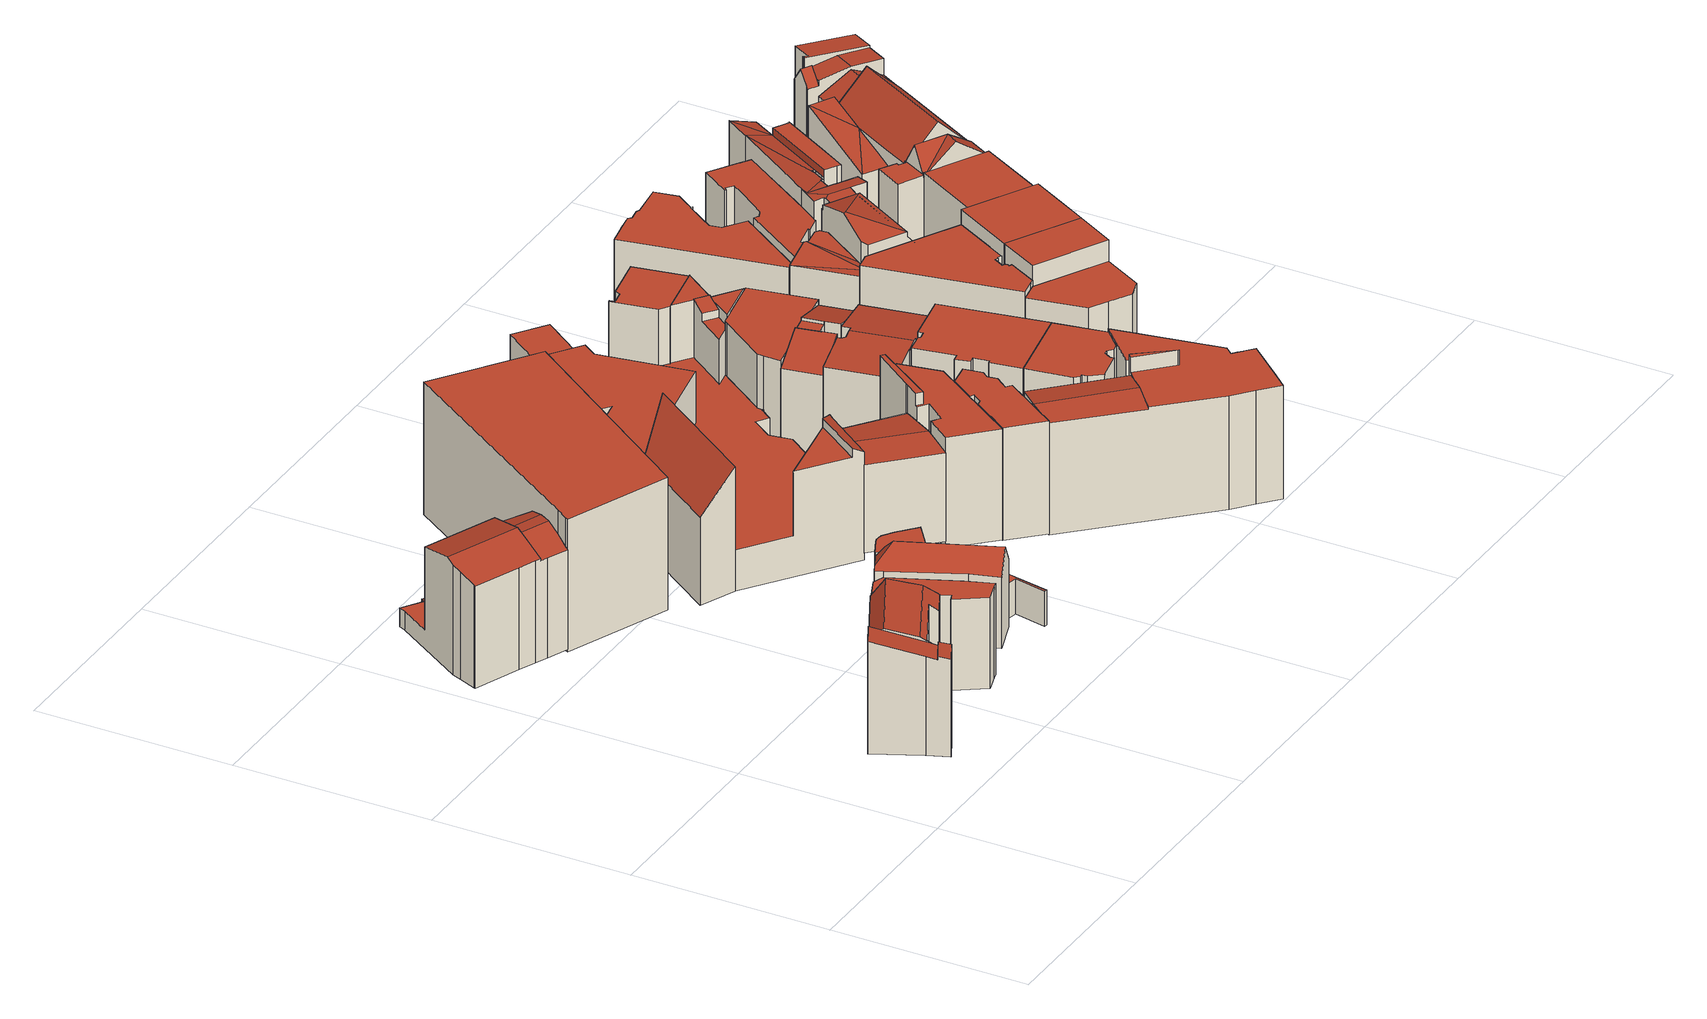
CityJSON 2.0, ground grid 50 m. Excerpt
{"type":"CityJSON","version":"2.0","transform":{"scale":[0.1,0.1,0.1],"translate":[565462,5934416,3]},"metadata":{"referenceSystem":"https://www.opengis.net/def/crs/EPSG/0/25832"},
"CityObjects":{
"building1":{"type":"Building","attributes":{"Gemeindeschluessel":"02100108","Geometrietyp2DReferenz":"3000","function":"31001_2010","roofType":"2100","measuredHeight":28.97,"storeysAboveGround":5},"address":[{"country":"Germany","locality":"Hamburg","thoroughfareNumber":"23","thoroughfareName":"Gänsemarkt"}],"geometry":[{"type":"Solid","lod":"2","boundaries":[[[[0,1,2,3,4,5,6]],[[6,7,8,9,10]],[[11,12,13,14]],[[15,16,17,8,7,18]],[[19,20,21,22,23,24,25,26,15,18,5]],[[27,20,19,28]],[[0,6,10]],[[2,1,29,30]],[[13,12,4,3]],[[17,16,31,32]],[[26,25,33,34]],[[25,24,35,33]],[[24,23,36,35]],[[23,22,37,36]],[[22,21,38,37]],[[39,30,29,40,32,31,34,33,35,36,37,38,41]],[[29,1,0,10,9,40]],[[5,18,7,6]],[[38,21,20,27,41]],[[31,16,15,26,34]],[[41,27,28,11,14,39]],[[40,9,8,17,32]],[[39,14,13,3,2,30]],[[12,11,28,19,5,4]]]],"semantics":{"surfaces":[{"type":"RoofSurface"},{"type":"WallSurface"},{"type":"GroundSurface"}],"values":[[0,0,0,0,0,0,1,1,1,1,1,1,1,1,1,2,1,1,1,1,1,1,1,1]]}}]},
"building2":{"type":"Building","attributes":{"Gemeindeschluessel":"02000000","Geometrietyp2DReferenz":"3000","function":"31001_2010","roofType":"3100","measuredHeight":29.01,"storeysAboveGround":7},"address":[{"country":"Germany","locality":"Hamburg","thoroughfareName":"Gänsemarkt 44"}],"geometry":[{"type":"Solid","lod":"2","boundaries":[[[[42,43,44,45,46,47,48,49,50]],[[51,42,50,52]],[[53,54,55,56,57,58,59]],[[55,60,61,56]],[[62,63,61,60,64,65,66]],[[46,45,67,68]],[[45,44,69,67]],[[44,43,70,69]],[[48,47,71,72]],[[47,46,68,71]],[[73,74,75,76]],[[74,77,78,75]],[[77,79,80,78]],[[79,81,82,80]],[[81,83,84,82]],[[54,53,85,86]],[[53,59,87,85]],[[65,64,88,89]],[[61,63,52,50,49,57,56]],[[85,87,90,72,71,68,67,69,70,76,75,78,80,82,84,91,92,89,88,86]],[[70,43,42,51,93,73,76]],[[88,64,60,55,54,86]],[[92,66,65,89]],[[91,94,95,62,66,92]],[[87,59,58,90]],[[91,84,83,94]],[[51,52,63,62,95,93]],[[90,58,57,49,48,72]],[[95,94,83,81,79,77,74,73,93]]]],"semantics":{"surfaces":[{"type":"RoofSurface"},{"type":"WallSurface"},{"type":"GroundSurface"}],"values":[[0,0,0,0,0,1,1,1,1,1,1,1,1,1,1,1,1,1,1,2,1,1,1,1,1,1,1,1,0]]}}]},
"building3":{"type":"Building","attributes":{"Gemeindeschluessel":"02100108","Geometrietyp2DReferenz":"3000","function":"31001_2010","roofType":"1000","measuredHeight":23.47,"storeysAboveGround":5},"address":[{"country":"Germany","locality":"Hamburg","thoroughfareNumber":"19","thoroughfareName":"Gänsemarkt"}],"geometry":[{"type":"Solid","lod":"2","boundaries":[[[[96,97,98,99]],[[100,101,102,103]],[[101,104,105,102]],[[104,106,107,105]],[[106,108,109,107]],[[108,110,111,109]],[[110,112,113,111]],[[112,114,115,113]],[[114,116,117,115]],[[116,118,119,117]],[[118,120,121,119]],[[120,96,99,121]],[[122,123,124,125]],[[123,126,127,124]],[[123,122,128,129,97,96,120,118,116,114,112,110,108,106,104,101,100,126]],[[102,105,107,109,111,113,115,117,119,121,99,98,130,131,125,124,127,103]],[[127,126,100,103]],[[131,128,122,125]],[[130,129,128,131]],[[98,97,129,130]]]],"semantics":{"surfaces":[{"type":"WallSurface"},{"type":"RoofSurface"},{"type":"GroundSurface"}],"values":[[0,0,0,0,0,0,0,0,0,0,0,0,0,0,1,2,0,0,0,0]]}}]},
"building4":{"type":"Building","attributes":{"Gemeindeschluessel":"02100108","Geometrietyp2DReferenz":"3000","function":"31001_2310","roofType":"3200","measuredHeight":23.47,"storeysAboveGround":6},"address":[{"country":"Germany","locality":"Hamburg","thoroughfareNumber":"40","thoroughfareName":"Gerhofstraße"}],"geometry":[{"type":"Solid","lod":"2","boundaries":[[[[132,133,134,135,136,137,138]],[[139,140,136,135]],[[133,132,141,142]],[[132,138,143,141]],[[138,137,144,143]],[[145,146,147,148]],[[146,149,150,147]],[[149,151,152,150]],[[151,153,154,152]],[[153,155,156,154]],[[155,157,158,156]],[[159,160,161,162]],[[141,143,144,163,148,147,150,152,154,156,158,162,161,142]],[[133,142,161,160,134]],[[162,158,157,159]],[[163,140,139,145,148]],[[144,137,136,140,163]],[[157,155,153,151,149,146,145,139,135,134,160,159]]]],"semantics":{"surfaces":[{"type":"RoofSurface"},{"type":"WallSurface"},{"type":"GroundSurface"}],"values":[[0,0,1,1,1,1,1,1,1,1,1,1,2,1,1,1,1,0]]}}]},
"building5":{"type":"Building","attributes":{"Gemeindeschluessel":"02100108","Geometrietyp2DReferenz":"3000","function":"31001_2010","roofType":"1000","measuredHeight":18.96,"storeysAboveGround":5},"address":[{"country":"Germany","locality":"Hamburg","thoroughfareNumber":"13","thoroughfareName":"Gänsemarkt"}],"geometry":[{"type":"Solid","lod":"2","boundaries":[[[[164,165,166,167]],[[165,168,169,166]],[[168,170,171,169]],[[170,172,173,171]],[[172,174,175,173]],[[174,176,177,175]],[[176,178,179,177]],[[178,180,181,179]],[[180,182,183,181]],[[184,185,186,187]],[[188,184,187,189]],[[182,188,189,183]],[[167,186,185,164]],[[167,166,169,171,173,175,177,179,181,183,189,187,186]],[[185,184,188,182,180,178,176,174,172,170,168,165,164]]]],"semantics":{"surfaces":[{"type":"WallSurface"},{"type":"GroundSurface"},{"type":"RoofSurface"}],"values":[[0,0,0,0,0,0,0,0,0,0,0,0,0,1,2]]}}]},
"building6":{"type":"Building","attributes":{"Gemeindeschluessel":"02100108","Geometrietyp2DReferenz":"3000","function":"31001_2050","roofType":"1000","measuredHeight":4.53,"storeysAboveGround":1},"address":[{"country":"Germany","locality":"Hamburg","thoroughfareNumber":"46","thoroughfareName":"Jungfernstieg"}],"geometry":[{"type":"Solid","lod":"2","boundaries":[[[[190,191,179,192]],[[193,194,195,196]],[[194,197,198,195]],[[197,199,200,198]],[[199,201,202,200]],[[201,190,192,202]],[[203,204,205,206]],[[207,208,209,210]],[[211,210,209,212,206,205,196,195,198,200,202,192,179,177,213,214]],[[203,215,208,207,216,217,218,219,191,190,201,199,197,194,193,204]],[[216,211,214,217]],[[203,206,212,215]],[[207,210,211,216]],[[215,212,209,208]],[[217,214,213,218]],[[218,213,177,219]],[[193,196,205,204]],[[219,177,179,191]]]],"semantics":{"surfaces":[{"type":"WallSurface"},{"type":"GroundSurface"},{"type":"RoofSurface"}],"values":[[0,0,0,0,0,0,0,0,1,2,0,0,0,0,0,0,0,0]]}}]},
"building7":{"type":"Building","attributes":{"Gemeindeschluessel":"02100108","Geometrietyp2DReferenz":"3000","function":"31001_2010","roofType":"1000","measuredHeight":34.11,"storeysAboveGround":8},"address":[{"country":"Germany","locality":"Hamburg","thoroughfareNumber":"45","thoroughfareName":"Gänsemarkt"}],"geometry":[{"type":"Solid","lod":"2","boundaries":[[[[220,221,222,223]],[[224,225,226,221,220,227]],[[223,222,228,229,230,231]],[[229,225,224,230]],[[231,227,220,223]],[[230,224,227,231]],[[228,226,225,229]],[[222,221,226,228]]]],"semantics":{"surfaces":[{"type":"WallSurface"},{"type":"RoofSurface"},{"type":"GroundSurface"}],"values":[[0,1,2,0,0,0,0,0]]}}]},
"building8":{"type":"Building","attributes":{"Gemeindeschluessel":"02100108","Geometrietyp2DReferenz":"3000","function":"31001_2050","roofType":"1000","measuredHeight":9.04,"storeysAboveGround":2},"address":[{"country":"Germany","locality":"Hamburg","thoroughfareNumber":"45","thoroughfareName":"Jungfernstieg"}],"geometry":[{"type":"Solid","lod":"2","boundaries":[[[[232,233,234,235]],[[233,236,237,234]],[[238,239,240,241]],[[242,243,244,245]],[[246,247,248,249]],[[247,242,245,248]],[[242,247,246,250,239,238,236,233,232,243]],[[249,248,245,244,235,234,237,241,240,251]],[[244,243,232,235]],[[251,250,246,249]],[[240,239,250,251]],[[237,236,238,241]]]],"semantics":{"surfaces":[{"type":"WallSurface"},{"type":"RoofSurface"},{"type":"GroundSurface"}],"values":[[0,0,0,0,0,0,1,2,0,0,0,0]]}}]},
"building9":{"type":"Building","attributes":{"Gemeindeschluessel":"02100108","Geometrietyp2DReferenz":"3000","function":"31001_2010","roofType":"3100","measuredHeight":23.64,"storeysAboveGround":5},"address":[{"country":"Germany","locality":"Hamburg","thoroughfareNumber":"48","thoroughfareName":"Jungfernstieg"}],"geometry":[{"type":"Solid","lod":"2","boundaries":[[[[252,253,254,255]],[[254,253,256,257]],[[258,255,254,257,259]],[[259,257,256,260]],[[259,260,261,258]],[[256,253,252,261,260]],[[261,252,255,258]]]],"semantics":{"surfaces":[{"type":"RoofSurface"},{"type":"WallSurface"},{"type":"GroundSurface"}],"values":[[0,1,1,2,1,1,0]]}}]},
"building10":{"type":"Building","attributes":{"Gemeindeschluessel":"02100108","Geometrietyp2DReferenz":"3000","function":"31001_2050","roofType":"1000","measuredHeight":31.86,"storeysAboveGround":6},"address":[{"country":"Germany","locality":"Hamburg","thoroughfareNumber":"2","thoroughfareName":"Büschstraße"}],"geometry":[{"type":"Solid","lod":"2","boundaries":[[[[262,263,264,265,266]],[[267,268,269]],[[270,271,272]],[[273,274,275,276,277,278]],[[279,280,281]],[[282,283,284,285,286,287]],[[288,289,290,291,292]],[[293,294,295,296,297,298]],[[263,299,264]],[[299,263,262,300,301]],[[302,303,272,271]],[[304,265,264]],[[303,305,270,272]],[[277,276,267,269]],[[274,273,306,307]],[[273,278,308,306]],[[309,310,280,279]],[[311,312,313,314]],[[315,316,317,318]],[[319,320,321,322]],[[320,323,324,321]],[[325,326,327,328]],[[326,329,330,327]],[[329,331,332,330]],[[331,333,334,332]],[[287,286,335,336]],[[337,338,339,340]],[[290,289,341,337]],[[292,291,285,284]],[[342,343,298,297]],[[295,294,344,345]],[[294,293,346,344]],[[278,277,269,268,347,348,349,308]],[[293,298,343,350,283,282,351,346]],[[271,270,305,352,353,354,266,265,304,302]],[[312,311,310,309,355,356,333,331,329,326,325,336,335,340,339,357,323,320,319,358,318,317,359,301,300,348,347,360]],[[327,330,332,334,361,362,363,314,313,307,306,308,349,354,353,364,365,322,321,324,366,367,345,344,346,351,328]],[[316,315,368,352,305,303,302,304,264,299,369]],[[361,356,355,362]],[[362,355,309,279,281,363]],[[368,364,353,352]],[[315,318,358,365,364,368]],[[367,366,357,339,338,370]],[[367,370,371,296,295,345]],[[292,284,283,350,288]],[[297,296,371,341,289,288,342]],[[335,286,285,291,290,337,340]],[[351,282,287,336,325,328]],[[334,333,356,361]],[[324,323,357,366]],[[365,358,319,322]],[[363,281,280,310,311,314]],[[369,359,317,316]],[[313,312,360,275,274,307]],[[299,301,359,369]],[[347,268,267,276,275,360]],[[349,348,300,262,266,354]],[[350,343,342,288]],[[338,337,341,371,370]]]],"semantics":{"surfaces":[{"type":"RoofSurface"},{"type":"WallSurface"},{"type":"GroundSurface"}],"values":[[0,0,0,0,0,0,0,0,1,1,1,1,1,1,1,1,1,1,1,1,1,1,1,1,1,1,1,1,1,1,1,1,1,1,1,0,2,0,1,1,1,1,1,1,1,1,1,1,1,1,1,1,1,1,1,1,1,0,0]]}}]},
"building11":{"type":"Building","attributes":{"Gemeindeschluessel":"02100108","Geometrietyp2DReferenz":"3000","function":"31001_2310","roofType":"1000","measuredHeight":31.57,"storeysAboveGround":6},"address":[{"country":"Germany","locality":"Hamburg","thoroughfareNumber":"49","thoroughfareName":"Jungfernstieg"}],"geometry":[{"type":"Solid","lod":"2","boundaries":[[[[372,373,374,375,376,377]],[[378,379,380,381]],[[379,382,383,380]],[[384,385,386,387]],[[375,374,388,389]],[[374,373,390,388]],[[372,377,391,392]],[[377,376,393,391]],[[394,395,396,397]],[[395,398,399,396]],[[380,383,387,386,400,389,388,390,397,396,399,381]],[[395,394,392,391,393,401,385,384,382,379,378,398]],[[401,400,386,385]],[[390,373,372,392,394,397]],[[400,401,393,376,375,389]],[[378,381,399,398]],[[384,387,383,382]]]],"semantics":{"surfaces":[{"type":"RoofSurface"},{"type":"WallSurface"},{"type":"GroundSurface"}],"values":[[0,1,1,1,1,1,1,1,1,1,2,0,1,1,1,1,1]]}}]},
"building12":{"type":"Building","attributes":{"Gemeindeschluessel":"02100108","Geometrietyp2DReferenz":"3000","function":"31001_2010","roofType":"1000","measuredHeight":28.91,"storeysAboveGround":6},"address":[{"country":"Germany","locality":"Hamburg","thoroughfareNumber":"50","thoroughfareName":"Jungfernstieg"}],"geometry":[{"type":"Solid","lod":"2","boundaries":[[[[402,403,404,405,406,407,408,409,410,411,412,413,414]],[[415,416,417,418,419,420,421,422,423,424,425,426,427]],[[412,411,416,415]],[[411,410,417,416]],[[410,409,418,417]],[[409,408,419,418]],[[408,407,420,419]],[[407,406,421,420]],[[406,405,422,421]],[[405,404,423,422]],[[404,403,424,423]],[[403,402,425,424]],[[402,414,426,425]],[[413,412,415,427]],[[426,414,413,427]]]],"semantics":{"surfaces":[{"type":"RoofSurface"},{"type":"GroundSurface"},{"type":"WallSurface"}],"values":[[0,1,2,2,2,2,2,2,2,2,2,2,2,2,2]]}}]},
"building13":{"type":"Building","attributes":{"Gemeindeschluessel":"02100108","Geometrietyp2DReferenz":"3000","function":"31001_2140","roofType":"1000","measuredHeight":3,"storeysAboveGround":1},"address":[{"country":"Germany","locality":"Hamburg","thoroughfareName":"Colonnaden"}],"geometry":[{"type":"Solid","lod":"2","boundaries":[[[[428,429,430,431]],[[432,433,434,435]],[[433,428,431,434]],[[432,429,428,433]],[[435,430,429,432]],[[434,431,430,435]]]],"semantics":{"surfaces":[{"type":"GroundSurface"},{"type":"RoofSurface"},{"type":"WallSurface"}],"values":[[0,1,2,2,2,2]]}}]},
"building14":{"type":"Building","attributes":{"Gemeindeschluessel":"02100108","Geometrietyp2DReferenz":"3000","function":"31001_2010","roofType":"1000","measuredHeight":33.04,"storeysAboveGround":8},"address":[{"country":"Germany","locality":"Hamburg","thoroughfareNumber":"1","thoroughfareName":"Colonnaden"}],"geometry":[{"type":"Solid","lod":"2","boundaries":[[[[436,437,438,439,440]],[[441,442,443,444,438,437]],[[445,446,447,448,449,450]],[[444,443,451,452]],[[443,442,453,451]],[[454,455,456,457]],[[455,458,459,456]],[[458,460,461,459]],[[462,436,440]],[[463,464,465,466]],[[464,467,468,465]],[[467,469,470,468]],[[447,446,471,472]],[[445,450,473,474]],[[450,449,475,473]],[[476,477,478,479]],[[477,480,481,478]],[[480,482,483,481]],[[482,484,485,483]],[[484,486,487,485]],[[486,488,489,487]],[[488,490,491,489]],[[492,493,439,438,444,452,494]],[[495,463,466,496]],[[488,486,484,482,480,477,476,474,473,475,441,436,462,469,467,464,463,495,490]],[[492,497,498,499,457,456,459,461,472,471,479,478,481,483,485,487,489,491,496,466,465,468,470,493]],[[500,501,494,452,451,453,502,460,458,455,454,503]],[[470,469,462,440,439,493]],[[491,490,495,496]],[[471,446,445,474,476,479]],[[441,475,449,448,502,453,442]],[[461,460,502,448,447,472]],[[454,457,499,503]],[[503,499,498,500]],[[500,498,497,501]],[[501,497,492,494]],[[441,437,436]]]],"semantics":{"surfaces":[{"type":"RoofSurface"},{"type":"WallSurface"},{"type":"GroundSurface"}],"values":[[0,0,0,1,1,1,1,1,1,1,1,1,1,1,1,1,1,1,1,1,1,1,1,1,0,2,0,1,1,1,1,1,1,1,1,1,1]]}}]},
"building15":{"type":"Building","attributes":{"Gemeindeschluessel":"02100108","Geometrietyp2DReferenz":"3000","function":"31001_2010","roofType":"1000","measuredHeight":19.23,"storeysAboveGround":5},"address":[{"country":"Germany","locality":"Hamburg","thoroughfareName":"Büschstraße"}],"geometry":[{"type":"Solid","lod":"2","boundaries":[[[[504,505,506,507,508]],[[509,510,511,512,513]],[[506,505,510,509]],[[505,504,511,510]],[[504,508,512,511]],[[507,506,509,513]],[[512,508,507,513]]]],"semantics":{"surfaces":[{"type":"RoofSurface"},{"type":"GroundSurface"},{"type":"WallSurface"}],"values":[[0,1,2,2,2,2,2]]}}]},
"building16":{"type":"Building","attributes":{"Gemeindeschluessel":"02100108","Geometrietyp2DReferenz":"3000","function":"31001_2010","roofType":"1000","measuredHeight":28.39,"storeysAboveGround":5},"address":[{"country":"Germany","locality":"Hamburg","thoroughfareNumber":"3","thoroughfareName":"Colonnaden"}],"geometry":[{"type":"Solid","lod":"2","boundaries":[[[[514,515,516,517]],[[515,518,483,516]],[[518,519,481,483]],[[519,520,521,481]],[[520,522,523,521]],[[522,524,525,523]],[[524,526,527,525]],[[526,528,529,527]],[[530,531,532,459]],[[531,533,456,532]],[[533,531,530,534,528,526,524,522,520,519,518,515,514,535]],[[459,532,456,457,517,516,483,481,521,523,525,527,529,461]],[[457,535,514,517]],[[456,533,535,457]],[[461,534,530,459]],[[529,528,534,461]]]],"semantics":{"surfaces":[{"type":"WallSurface"},{"type":"RoofSurface"},{"type":"GroundSurface"}],"values":[[0,0,0,0,0,0,0,0,0,0,1,2,0,0,0,0]]}}]},
"building17":{"type":"Building","attributes":{"Gemeindeschluessel":"02100108","Geometrietyp2DReferenz":"3000","function":"31001_2310","roofType":"3100","measuredHeight":25.99,"storeysAboveGround":5},"address":[{"country":"Germany","locality":"Hamburg","thoroughfareNumber":"9","thoroughfareName":"Colonnaden"}],"geometry":[{"type":"Solid","lod":"2","boundaries":[[[[536,537,538,539,540,541,542,543,544]],[[545,546,547,548,549,550,539,538]],[[543,542,551,552]],[[542,541,553,551]],[[541,540,554,553]],[[537,536,555,556]],[[536,544,557,555]],[[544,543,552,557]],[[550,549,558,559]],[[549,548,560,558]],[[548,547,561,560]],[[547,546,562,561]],[[546,545,563,562]],[[545,538,537,556,563]],[[540,539,550,559,554]],[[559,558,560,561,562,563,556,555,557,552,551,553,554]]]],"semantics":{"surfaces":[{"type":"RoofSurface"},{"type":"WallSurface"},{"type":"GroundSurface"}],"values":[[0,0,1,1,1,1,1,1,1,1,1,1,1,1,1,2]]}}]},
"building18":{"type":"Building","attributes":{"Gemeindeschluessel":"02100108","Geometrietyp2DReferenz":"3000","function":"31001_2310","roofType":"1000","measuredHeight":25.43,"storeysAboveGround":5},"address":[{"country":"Germany","locality":"Hamburg","thoroughfareNumber":"13","thoroughfareName":"Colonnaden"}],"geometry":[{"type":"Solid","lod":"2","boundaries":[[[[564,565,566,567,568]],[[569,570,568,567]],[[564,568,571,572]],[[573,574,566,565]],[[575,576,577,578]],[[567,566,574,579,580,581,582,569]],[[572,571,583,584,581,580,578,577,585]],[[586,570,569,582,587]],[[586,583,571,568,570]],[[585,577,576,573]],[[578,580,579,575]],[[585,573,565,564,572]],[[587,584,583,586]],[[582,581,584,587]],[[579,574,573,576,575]]]],"semantics":{"surfaces":[{"type":"RoofSurface"},{"type":"WallSurface"},{"type":"GroundSurface"}],"values":[[0,1,1,1,1,1,2,0,1,1,1,1,1,1,0]]}}]},
"building19":{"type":"Building","attributes":{"Gemeindeschluessel":"02100108","Geometrietyp2DReferenz":"3000","function":"31001_2010","roofType":"1000","measuredHeight":28.17,"storeysAboveGround":4},"address":[{"country":"Germany","locality":"Hamburg","thoroughfareNumber":"5","thoroughfareName":"Colonnaden"}],"geometry":[{"type":"Solid","lod":"2","boundaries":[[[[588,589,590,591,592,514,515,593,594,595,596,597,598,599]],[[600,601,602,603,604,605,606,607,608,609,610,611,612,613]],[[598,597,600,613]],[[597,596,601,600]],[[596,595,602,601]],[[595,594,603,602]],[[594,593,604,603]],[[593,515,605,604]],[[515,514,606,605]],[[514,592,607,606]],[[592,591,608,607]],[[591,590,609,608]],[[590,589,610,609]],[[589,588,611,610]],[[588,599,612,611]],[[599,598,613,612]]]],"semantics":{"surfaces":[{"type":"RoofSurface"},{"type":"GroundSurface"},{"type":"WallSurface"}],"values":[[0,1,2,2,2,2,2,2,2,2,2,2,2,2,2,2]]}}]},
"building20":{"type":"Building","attributes":{"Gemeindeschluessel":"02100108","Geometrietyp2DReferenz":"3000","function":"31001_2310","roofType":"1000","measuredHeight":22.69,"storeysAboveGround":5},"address":[{"country":"Germany","locality":"Hamburg","thoroughfareNumber":"15","thoroughfareName":"Colonnaden"}],"geometry":[{"type":"Solid","lod":"2","boundaries":[[[[614,615,616,617,618,619,620]],[[621,622,623,624,625,626,627]],[[619,618,621,627]],[[618,617,622,621]],[[617,616,623,622]],[[616,615,624,623]],[[615,614,625,624]],[[614,620,626,625]],[[626,620,619,627]]]],"semantics":{"surfaces":[{"type":"RoofSurface"},{"type":"GroundSurface"},{"type":"WallSurface"}],"values":[[0,1,2,2,2,2,2,2,2]]}}]},
"building21":{"type":"Building","attributes":{"Gemeindeschluessel":"02100108","Geometrietyp2DReferenz":"3000","function":"31001_2310","roofType":"1000","measuredHeight":25.16,"storeysAboveGround":5},"address":[{"country":"Germany","locality":"Hamburg","thoroughfareNumber":"21","thoroughfareName":"Colonnaden"}],"geometry":[{"type":"Solid","lod":"2","boundaries":[[[[628,629,630,631,632,633,634]],[[635,636,637,638]],[[631,630,637,636]],[[629,628,639,640]],[[628,634,641,639]],[[634,633,642,641]],[[643,644,645,646]],[[644,647,648,645]],[[647,649,650,648]],[[649,651,652,650]],[[651,653,654,652]],[[655,640,639,641,642,646,645,648,650,652,654,656]],[[656,657,658,635,638,655]],[[632,631,636,635,658,659]],[[656,654,653,657]],[[655,638,637,630,629,640]],[[642,633,632,659,643,646]],[[653,651,649,647,644,643,659,658,657]]]],"semantics":{"surfaces":[{"type":"RoofSurface"},{"type":"WallSurface"},{"type":"GroundSurface"}],"values":[[0,0,1,1,1,1,1,1,1,1,1,2,1,1,1,1,1,0]]}}]},
"building22":{"type":"Building","attributes":{"Gemeindeschluessel":"02100108","Geometrietyp2DReferenz":"3000","function":"31001_2010","roofType":"1000","measuredHeight":23.05,"storeysAboveGround":5},"address":[{"country":"Germany","locality":"Hamburg","thoroughfareNumber":"4","thoroughfareName":"Colonnaden"}],"geometry":[{"type":"Solid","lod":"2","boundaries":[[[[660,661,662,663,664,665,666,667]],[[668,669,670,671,672,673,674,675]],[[666,665,668,675]],[[665,664,669,668]],[[664,663,670,669]],[[663,662,671,670]],[[662,661,672,671]],[[661,660,673,672]],[[660,667,674,673]],[[667,666,675,674]]]],"semantics":{"surfaces":[{"type":"RoofSurface"},{"type":"GroundSurface"},{"type":"WallSurface"}],"values":[[0,1,2,2,2,2,2,2,2,2]]}}]},
"building23":{"type":"Building","attributes":{"Gemeindeschluessel":"02100108","Geometrietyp2DReferenz":"3000","function":"31001_2310","roofType":"1000","measuredHeight":24.58,"storeysAboveGround":5},"address":[{"country":"Germany","locality":"Hamburg","thoroughfareNumber":"14","thoroughfareName":"Colonnaden"}],"geometry":[{"type":"Solid","lod":"2","boundaries":[[[[676,677,678,679]],[[677,680,681,678]],[[680,682,683,681]],[[682,684,685,683]],[[684,686,687,685]],[[686,688,689,687]],[[688,690,691,689]],[[690,692,693,691]],[[692,694,695,693]],[[694,696,697,695]],[[696,698,669,697]],[[698,699,668,669]],[[699,700,675,668]],[[701,702,703,704]],[[700,701,704,675]],[[679,703,702,676]],[[679,678,681,683,685,687,689,691,693,695,697,669,668,675,704,703]],[[702,701,700,699,698,696,694,692,690,688,686,684,682,680,677,676]]]],"semantics":{"surfaces":[{"type":"WallSurface"},{"type":"GroundSurface"},{"type":"RoofSurface"}],"values":[[0,0,0,0,0,0,0,0,0,0,0,0,0,0,0,0,1,2]]}}]},
"building24":{"type":"Building","attributes":{"Gemeindeschluessel":"02100108","Geometrietyp2DReferenz":"3000","function":"31001_2310","roofType":"3100","measuredHeight":21.86,"storeysAboveGround":5},"address":[{"country":"Germany","locality":"Hamburg","thoroughfareNumber":"28","thoroughfareName":"Colonnaden"}],"geometry":[{"type":"Solid","lod":"2","boundaries":[[[[705,706,707,708,709,710]],[[705,710,711]],[[712,713,714,715,716,717]],[[709,708,718,719]],[[714,713,720,721]],[[713,712,722,720]],[[712,717,723,722]],[[724,725,726,719,718,721,720,722,723,727]],[[718,708,707,715,714,721]],[[725,728,706,705,711,726]],[[725,724,729,728]],[[724,727,730,729]],[[723,717,716,730,727]],[[726,711,710,709,719]],[[730,716,715,707,706,728,729]]]],"semantics":{"surfaces":[{"type":"RoofSurface"},{"type":"WallSurface"},{"type":"GroundSurface"}],"values":[[0,0,0,1,1,1,1,2,1,1,1,1,1,1,0]]}}]},
"building25":{"type":"Building","attributes":{"Gemeindeschluessel":"02100108","Geometrietyp2DReferenz":"3000","function":"31001_1120","roofType":"1000","measuredHeight":28.46,"storeysAboveGround":5},"address":[{"country":"Germany","locality":"Hamburg","thoroughfareNumber":"6","thoroughfareName":"Neuer Jungfernstieg"}],"geometry":[{"type":"Solid","lod":"2","boundaries":[[[[731,732,733,734]],[[735,670,669,736]],[[733,732,735,736]],[[732,731,670,735]],[[731,734,669,670]],[[669,734,733,736]]]],"semantics":{"surfaces":[{"type":"RoofSurface"},{"type":"GroundSurface"},{"type":"WallSurface"}],"values":[[0,1,2,2,2,2]]}}]},
"building26":{"type":"Building","attributes":{"Gemeindeschluessel":"02100108","Geometrietyp2DReferenz":"3000","function":"31001_2310","roofType":"1000","measuredHeight":21.45,"storeysAboveGround":5},"address":[{"country":"Germany","locality":"Hamburg","thoroughfareNumber":"46","thoroughfareName":"Colonnaden"}],"geometry":[{"type":"Solid","lod":"2","boundaries":[[[[737,738,739,740,741,742,743,744,745]],[[746,747,748,749]],[[747,750,751,748]],[[750,752,753,751]],[[754,755,756,757]],[[755,758,759,756]],[[760,761,743,742]],[[761,762,744,743]],[[763,764,741,740]],[[765,766,767,768]],[[769,770,771,772]],[[770,773,774,771]],[[773,775,776,774]],[[777,763,740,739]],[[778,779,780,781]],[[779,782,783,780]],[[782,784,785,783]],[[784,786,787,785]],[[788,789,790,791]],[[792,793,794,795]],[[796,797,798,799]],[[800,801,802,803]],[[801,804,805,802]],[[738,737,806,807]],[[737,745,808,806]],[[758,809,810,759]],[[811,812,813,814]],[[812,815,816,813]],[[817,818,808,745,744,762,819,820,821,822,823]],[[824,825,787,786,826,810,809,827,828,829,830]],[[831,832,833,800,803,834,835,836,767,766]],[[775,773,770,769,837,838,839,840,841,797,796,793,792,804,801,800,833,832,831,766,765,764,763,777]],[[842,843,844,845,772,771,774,776,846,807,806,808,818,817,823,822,847,848,749,748,751,753,849,814,813,816,850,851,852,853,799,798,854],[805,855,791,790,856,781,780,783,785,787,825,824,830,829,857,858,859,860,861,862,768,767,836,835,834,803,802]],[[819,762,761,760,863,864,865,866,828,827,809,758,755,754,752,750,747,746,867,868,821,820]],[[826,786,784,782,779,778,869,789,788,795,794,870,871,872,815,812,811,757,756,759,810]],[[868,867,746,749,848,847,822,821]],[[742,741,764,765,768,862,861,860,863,760]],[[845,844,843,839,838,837,769,772]],[[799,853,852,851,871,870,794,793,796]],[[842,854,798,797,841,840,839,843]],[[805,804,792,795,788,791,855]],[[869,778,781,856,790,789]],[[871,851,850,816,815,872]],[[738,807,846,776,775,777,739]],[[754,757,811,814,849,753,752]],[[863,860,859,858,865,864]],[[857,829,828,866,865,858]]]],"semantics":{"surfaces":[{"type":"RoofSurface"},{"type":"WallSurface"},{"type":"GroundSurface"}],"values":[[0,1,1,1,1,1,1,1,1,1,1,1,1,1,1,1,1,1,1,1,1,1,1,1,1,1,1,1,1,1,1,0,2,0,0,1,1,1,1,1,1,1,1,1,1,1,1]]}}]},
"building27":{"type":"Building","attributes":{"Gemeindeschluessel":"02100108","Geometrietyp2DReferenz":"3000","function":"31001_1120","roofType":"1000","measuredHeight":28.49,"storeysAboveGround":7},"address":[{"country":"Germany","locality":"Hamburg","thoroughfareNumber":"7","thoroughfareName":"Neuer Jungfernstieg"}],"geometry":[{"type":"Solid","lod":"2","boundaries":[[[[732,873,874,875,733]],[[876,877,735,736,678]],[[875,874,876,678]],[[874,873,877,876]],[[873,732,735,877]],[[732,733,736,735]],[[736,733,875,678]]]],"semantics":{"surfaces":[{"type":"RoofSurface"},{"type":"GroundSurface"},{"type":"WallSurface"}],"values":[[0,1,2,2,2,2,2]]}}]},
"building28":{"type":"Building","attributes":{"Gemeindeschluessel":"02100108","Geometrietyp2DReferenz":"3000","function":"31001_2070","roofType":"3100","measuredHeight":33.75,"storeysAboveGround":6},"address":[{"country":"Germany","locality":"Hamburg","thoroughfareNumber":"10","thoroughfareName":"Neuer Jungfernstieg"}],"geometry":[{"type":"Solid","lod":"2","boundaries":[[[[878,879,880,881,882]],[[883,884,885,880,879]],[[883,879,878]],[[886,887,888,889]],[[890,891,892,893,894,895,896,897]],[[898,895,894]],[[892,891,899,900,901]],[[902,903,904,905]],[[906,907,908]],[[908,907,909]],[[910,911,912,913]],[[914,913,915]],[[908,909,916]],[[917,918,919,920,921]],[[906,908,916]],[[922,923,924,925,926,927,928]],[[929,930,931]],[[932,933,934]],[[935,936,937,938,939,940,932,934]],[[941,942,943,944,945,946,947,948,949,950,951]],[[952,953,954,955,956]],[[957,936,935]],[[958,941,959,960]],[[961,960,959,925]],[[962,963,957,935]],[[964,965,966,967]],[[967,966,968]],[[969,958,960]],[[970,971,972,973,974]],[[975,976,971,970]],[[977,978,960,961,923]],[[979,964,967]],[[980,981,982,983,984,985,986]],[[987,988,989,990]],[[991,987,990,992]],[[882,881,993,994]],[[883,878,888,887]],[[886,889,904,903]],[[890,897,995,996]],[[901,900,997,998]],[[907,906,902,905]],[[999,915,913]],[[912,1000,913]],[[916,909,920,919]],[[927,926,951,959,918,917]],[[951,926,925,959]],[[922,977,923]],[[940,939,1001,1002]],[[1003,1004,935,934]],[[935,1004,1005,974,973]],[[1006,1007,1008,1009]],[[919,916,950,949,1010,1011]],[[949,948,1012,1010]],[[947,946,1013,1014]],[[944,943,1015]],[[951,959,941]],[[959,951,950,916,919,918]],[[955,954,1016,1017]],[[1018,1019,1020,1021]],[[962,935,973,972]],[[966,965,952,956]],[[976,975,1022,1023]],[[1024,1025,1026]],[[979,967,989]],[[984,983,1027,1028]],[[983,982,1029,1027]],[[982,981,1030,1029]],[[989,988,980,986]],[[1031,1032,1033,1034]],[[1032,890,996,1033]],[[1035,1036,1037,1038]],[[1036,1039,1040,1037]],[[1041,1035,1038,1042]],[[1043,1011,1010,1012,1019,1018,1044,1045,1046,1047,1017,1016,1009,1008,1039,1036,1035,1041,1048,1049,1034,1033,996,995,1050]],[[887,886,903,902,906,916,919,1011,1043,1050,995,897,896,884,883]],[[1051,1052,1053,1054,921,920,909,907,905,904,889,888,878,882,994,1055]],[[910,1056,1057,937,1058,1059,1060,1061,1062,911]],[[1063,953,952,965,964,1064,1065,1066,1067,1068,1005,1069]],[[1070,1071,1072,1073,1074,1075,991,992,1076,1077,1078,1025,1024,978,977,922,928,1079]],[[880,885,884,896,895,898,1080,1081,1082,1083,1084,993,881]],[[1073,1072,1071,1070,1079,1085,1054,1053,1052,1051,1055,994,993,1084,1083,1082,1081,1080,1086,1087,1088,998,997,1089,1090,1062,1061,1060,1059,1058,1091,1092,1093,1094,1095,1023,1022,1096,1068,1067,1066,1065,1064,1028,1027,1029,1030,1097,1098,1075,1074],[1099,1014,1013,1100,1021,1020],[1037,1040,1101,1102,1103,1104,1002,1001,1105,1106,1107,1108,1109,1110,1111,1112,1113,1114,1115,1116,1117,1042,1038]],[[978,1024,1026,1118,969,960]],[[899,1000,912,911,1062,1090,1089,997,900]],[[1112,1111,1110,1119,914,915,999,1120,1113]],[[1031,1034,1049,1116,1115,1114,1113,1120,1121]],[[1107,1106,1105,1001,939,938,1122,929,931,1108]],[[936,957,963,1093,1092,1091,1058,937]],[[1096,1022,975,970,974,1005,1068]],[[972,971,976,1023,1095,1094,1093,963,962]],[[989,1123,1076,992,990,989,986,985,964,979]],[[991,1075,1098,1097,1030,981,980,988,987]],[[1048,1041,1042,1117,1116,1049]],[[985,984,1028,1064,964]],[[1026,1124,969,1118]],[[1125,967,968,1046,1045,1126]],[[923,961,925,924]],[[943,942,941,958]],[[1046,968,966,956,955,1017,1047]],[[1015,969,1126,1045,1044,945,944]],[[945,1044,1018,1021,1100,1013,946]],[[1099,1020,1019,1012,948,947,1014]],[[1008,1007,1101,1040,1039]],[[1016,954,953,1063,1127,1006,1009]],[[1101,1007,1003,934,933,1103,1102]],[[932,940,1002,1104,1103,933]],[[1079,928,927,917,921,1054,1085]],[[1108,931,930,1119,1110,1109]],[[892,901,998,1088,1087,893]],[[893,1087,1086,1080,898,894]],[[1025,1078,1077,1076,1123,1128,1124,1026]],[[1124,1128,1123,989,967,1125,1126,969]],[[1015,943,958,969]],[[1006,1127,1063,1069,1005,1004,1003,1007]],[[1119,930,929,1122,938,937,1057,1056,910,913,914]],[[890,1032,1031,1121,1120,999,913,1000,899,891]]]],"semantics":{"surfaces":[{"type":"RoofSurface"},{"type":"WallSurface"},{"type":"GroundSurface"}],"values":[[0,0,0,0,0,0,0,0,0,0,0,0,0,0,0,0,0,0,0,0,0,0,0,0,0,0,0,0,0,0,0,0,0,0,0,1,1,1,1,1,1,1,1,1,1,1,1,1,0,1,1,1,1,1,1,1,1,1,1,1,1,1,1,1,1,1,1,1,1,1,1,1,1,0,1,1,1,1,1,1,2,0,1,1,1,1,1,1,1,1,1,1,1,1,1,1,1,1,1,1,1,1,1,1,1,1,1,1,1,0,0,0,0,0,0]]}}]},
"building29":{"type":"Building","attributes":{"Gemeindeschluessel":"02100108","Geometrietyp2DReferenz":"3000","function":"31001_2010","roofType":"3100","measuredHeight":32.41,"storeysAboveGround":5},"address":[{"country":"Germany","locality":"Hamburg","thoroughfareNumber":"15","thoroughfareName":"Neuer Jungfernstieg"}],"geometry":[{"type":"Solid","lod":"2","boundaries":[[[[1129,1130,1131,1132,1133,1134]],[[1135,1136,1137,1131,1130]],[[1138,1139,1140,1141,1142,1135,1129]],[[1143,1144,1145,1146,1147,1148]],[[1149,1140,1139,1150]],[[1133,1132,1151,1152]],[[1138,1129,1134]],[[1142,1136,1135]],[[1146,1145,1153,1154]],[[1145,1144,1155,1153]],[[1144,1143,1156,1155]],[[1152,1151,1157,1158,1154,1153,1155,1156,1159]],[[1159,1150,1139,1138,1134,1133,1152]],[[1147,1141,1140,1149,1148]],[[1156,1143,1148,1149,1150,1159]],[[1158,1141,1147,1146,1154]],[[1157,1137,1136,1142,1141,1158]],[[1135,1130,1129]],[[1151,1132,1131,1137,1157]]]],"semantics":{"surfaces":[{"type":"RoofSurface"},{"type":"WallSurface"},{"type":"GroundSurface"}],"values":[[0,0,0,0,0,1,1,1,1,1,1,2,1,1,1,1,1,1,1]]}}]}
},
"vertices":[
[230,297,319],[173,267,319],[229,152,284],[238,127,277],[294,156,277],[288,171,282],[243,270,311],[244,266,316],[436,364,316],[419,394,271],[230,297,271],[307,129,280],[294,156,286],[238,127,286],[249,99,280],[477,293,297],[475,296,298],[459,322,305],[278,192,297],[294,156,270],[298,158,270],[287,180,287],[424,250,287],[435,229,271],[497,262,272],[495,264,274],[496,265,274],[312,132,270],[307,129,270],[173,267,29],[229,152,29],[475,296,29],[459,322,29],[495,264,29],[496,265,29],[497,262,29],[435,229,29],[424,250,29],[287,180,29],[249,99,29],[419,394,29],[312,132,29],
[44,1253,325],[31,1232,318],[21,1208,311],[3,1165,298],[2,1161,297],[120,1114,297],[162,1097,297],[176,1091,297],[230,1178,325],[100,1341,297],[285,1265,297],[250,1068,295],[274,1101,307],[296,1135,320],[222,1165,320],[176,1091,292],[194,1083,292],[247,1061,292],[317,1166,316],[242,1196,316],[286,1265,292],[285,1265,292],[339,1200,304],[333,1203,304],[272,1244,299],[3,1165,35],[2,1161,35],[21,1208,35],[31,1232,35],[120,1114,35],[162,1097,35],[150,1418,83],[159,1436,83],[159,1436,35],[150,1418,35],[207,1403,83],[207,1403,35],[211,1408,83],[211,1408,35],[212,1407,83],[212,1407,35],[216,1412,83],[216,1412,35],[250,1068,35],[274,1101,35],[247,1061,35],[339,1200,35],[333,1203,35],[194,1083,35],[332,1335,35],[272,1244,35],[100,1341,83],[332,1335,83],[286,1265,83],
[419,394,258],[495,428,258],[495,428,24],[419,394,24],[511,241,258],[527,248,258],[527,248,24],[511,241,24],[514,274,258],[514,274,24],[496,265,258],[496,265,24],[475,296,258],[475,296,24],[477,297,258],[477,297,24],[475,304,258],[475,304,24],[476,313,258],[476,313,24],[481,315,258],[481,315,24],[473,329,258],[473,329,24],[459,322,258],[459,322,24],[619,187,258],[604,182,258],[604,182,24],[619,187,24],[560,169,258],[560,169,24],[594,254,258],[523,418,258],[523,418,24],[594,254,24],
[704,301,205],[730,232,202],[772,246,255],[677,474,255],[628,496,211],[621,493,202],[630,474,202],[690,503,227],[680,522,201],[704,301,20],[730,232,20],[630,474,20],[621,493,20],[728,438,215],[725,431,221],[725,431,20],[728,438,20],[749,387,214],[749,387,20],[757,387,206],[757,387,20],[759,384,205],[759,384,20],[762,379,204],[762,379,20],[758,371,212],[758,371,20],[806,300,192],[819,262,195],[819,262,20],[806,300,20],[680,522,20],
[731,547,211],[741,547,211],[741,547,21],[731,547,21],[750,545,211],[750,545,21],[758,540,211],[758,540,21],[778,526,211],[778,526,21],[824,486,211],[824,486,21],[822,485,211],[822,485,21],[747,428,211],[747,428,21],[737,444,211],[737,444,21],[728,438,211],[728,438,21],[679,523,211],[722,544,211],[722,544,21],[679,523,21],[680,522,211],[680,522,21],
[738,421,66],[747,428,66],[738,421,21],[789,383,66],[779,393,66],[779,393,21],[789,383,21],[762,379,66],[762,379,21],[759,384,66],[759,384,21],[757,387,66],[757,387,21],[811,371,66],[795,387,66],[795,387,21],[811,371,21],[784,346,66],[789,354,66],[789,354,21],[784,346,21],[815,300,21],[799,349,21],[885,437,21],[830,379,21],[799,349,66],[815,300,66],[830,379,66],[885,437,66],[822,485,66],
[247,1061,370],[250,1068,370],[250,1068,29],[247,1061,29],[863,1451,370],[619,1624,370],[274,1101,370],[512,953,370],[274,1101,29],[619,1624,29],[863,1451,29],[512,953,29],
[815,300,98],[830,379,98],[830,379,8],[815,300,8],[885,437,98],[885,437,8],[934,399,98],[941,391,98],[941,391,8],[934,399,8],[877,203,98],[893,285,98],[893,285,8],[877,203,8],[901,290,98],[884,202,98],[884,202,8],[901,290,8],[907,321,98],[907,321,8],
[996,763,261],[943,692,251],[1073,557,251],[1125,629,261],[943,692,24],[1073,557,24],[1188,716,249],[1188,716,24],[1039,823,24],[1039,823,252],
[689,879,325],[896,1173,325],[773,1149,243],[758,1146,233],[597,918,233],[1004,829,277],[804,795,277],[919,710,277],[887,1329,210],[867,1301,210],[912,1309,210],[1039,823,283],[1043,828,283],[1050,837,283],[1004,829,300],[919,710,300],[943,692,284],[1172,996,68],[1060,840,68],[1195,863,68],[1347,1260,227],[1362,1263,227],[1387,1298,227],[1354,1321,227],[1304,1251,227],[1346,1259,227],[1403,1322,256],[1412,1334,261],[1380,1357,261],[1354,1321,248],[1387,1298,248],[1494,1288,68],[1492,1299,68],[1487,1326,68],[1470,1415,68],[1412,1334,68],[1481,1286,68],[896,1173,243],[689,879,111],[896,1173,111],[867,1301,243],[912,1309,243],[758,1146,243],[887,1329,243],[1039,823,6],[1043,828,6],[943,692,6],[1172,996,111],[1060,840,111],[1057,839,111],[1053,842,111],[1053,842,6],[1057,839,6],[1118,1488,243],[1093,1452,243],[1093,1452,111],[1118,1488,111],[1145,1524,111],[1179,1499,111],[1179,1499,6],[1145,1524,6],[1308,1408,111],[1308,1408,6],[1341,1251,111],[1255,1129,111],[1255,1129,6],[1341,1251,6],[1254,1113,111],[1254,1113,6],[1251,1115,111],[1251,1115,6],[1229,1084,111],[1229,1084,6],[1304,1251,111],[1346,1259,111],[1380,1357,259],[1334,1390,259],[1334,1390,111],[1380,1357,111],[1412,1334,259],[1412,1334,256],[1481,1286,256],[1492,1299,6],[1487,1326,6],[1494,1288,6],[804,795,111],[690,878,111],[690,878,6],[1362,1263,256],[1347,1260,6],[936,1398,243],[936,1398,6],[597,918,6],[1162,1052,111],[1199,1104,111],[1333,1390,111],[1119,1488,111],[1133,1218,111],[1050,837,111],[1199,1104,6],[1162,1052,6],[1195,863,6],[1039,1544,6],[1119,1488,6],[1333,1390,6],[1470,1416,6],[1039,1544,243],[1133,1218,243],[1470,1416,259],[1470,1415,259],
[1278,821,323],[1270,828,323],[1191,720,323],[1188,716,323],[1163,681,323],[1175,669,323],[1073,557,292],[1119,620,292],[1119,620,7],[1073,557,7],[1131,612,292],[1131,612,7],[1140,605,292],[1181,658,292],[1181,658,7],[1140,605,7],[1191,720,7],[1188,716,7],[1270,828,7],[1175,669,292],[1278,821,292],[1163,681,292],[1302,804,292],[1322,698,292],[1322,698,7],[1302,804,7],[1164,464,292],[1164,464,7],[1158,675,7],[1158,675,292],
[1322,543,295],[1346,575,295],[1342,600,295],[1354,615,295],[1346,662,295],[1292,653,295],[1250,592,295],[1259,586,295],[1243,563,295],[1229,560,295],[1164,464,295],[1238,387,295],[1336,533,295],[1164,464,5],[1229,560,5],[1243,563,5],[1259,586,5],[1250,592,5],[1292,653,5],[1346,662,5],[1354,615,5],[1342,600,5],[1346,575,5],[1322,543,5],[1336,533,5],[1238,387,5],
[1390,573,6],[1394,548,6],[1370,544,6],[1366,569,6],[1394,548,36],[1390,573,36],[1366,569,36],[1370,544,36],
[1422,246,295],[1451,274,302],[1278,447,302],[1238,387,290],[1396,222,289],[1481,302,295],[1509,328,288],[1336,502,288],[1279,449,302],[1529,327,334],[1529,326,334],[1522,335,334],[1519,338,334],[1509,328,334],[1589,249,334],[1336,502,99],[1279,449,99],[1509,328,99],[1442,437,99],[1453,424,99],[1453,424,3],[1442,437,3],[1462,412,99],[1462,412,3],[1486,381,99],[1486,381,3],[1396,222,295],[1650,39,295],[1620,5,295],[1620,5,3],[1650,39,3],[1572,47,295],[1572,47,3],[1524,89,295],[1524,89,3],[1529,326,3],[1522,335,3],[1589,249,295],[1529,327,295],[1509,328,295],[1559,351,295],[1550,362,295],[1550,362,3],[1559,351,3],[1607,418,295],[1607,418,3],[1653,462,295],[1653,462,3],[1704,192,295],[1704,192,3],[1687,173,295],[1687,173,3],[1699,163,295],[1699,163,3],[1710,153,295],[1710,153,3],[1330,524,3],[1238,387,3],[1330,524,99],[1732,133,295],[1732,133,3],[1338,517,3],[1364,521,3],[1370,531,3],[1364,521,99],[1338,517,99],[1519,338,99],[1370,531,99],
[1222,1633,200],[1143,1690,200],[1039,1544,200],[1119,1488,200],[1209,1614,200],[1039,1544,8],[1143,1690,8],[1222,1633,8],[1209,1614,8],[1119,1488,8],
[1424,552,287],[1628,591,287],[1628,591,3],[1424,552,3],[1653,462,287],[1607,418,287],[1592,415,287],[1592,415,3],[1579,426,287],[1579,426,3],[1568,424,287],[1568,424,3],[1558,408,287],[1558,408,3],[1560,397,287],[1560,397,3],[1462,412,287],[1461,425,287],[1461,425,3],[1453,424,287],[1486,381,287],[1442,437,287],
[1405,829,267],[1406,828,267],[1439,834,271],[1410,982,271],[1385,977,268],[1378,984,267],[1375,994,267],[1270,972,253],[1301,809,253],[1450,837,270],[1451,832,270],[1577,856,253],[1544,1031,253],[1419,1007,269],[1423,985,269],[1375,994,11],[1270,972,11],[1378,984,11],[1385,977,11],[1405,829,11],[1406,828,11],[1301,809,11],[1419,1007,11],[1423,985,11],[1544,1031,11],[1577,856,11],[1451,832,11],[1450,837,11],
[1373,1038,268],[1411,1045,268],[1401,1098,268],[1356,1089,268],[1368,1029,268],[1356,1089,276],[1368,1029,276],[1368,1029,22],[1373,1038,22],[1411,1045,276],[1401,1098,276],[1544,1031,236],[1419,1007,276],[1419,1007,22],[1544,1031,22],[1526,1122,236],[1526,1122,22],[1251,1069,22],[1251,1069,231],[1375,994,22],[1270,972,22],[1411,1045,22],[1375,994,277],[1270,972,231],
[1386,705,287],[1395,668,287],[1411,672,287],[1417,633,287],[1411,632,287],[1577,856,287],[1451,832,287],[1453,819,287],[1433,815,287],[1432,821,287],[1383,812,287],[1403,708,287],[1432,821,6],[1433,815,6],[1453,819,6],[1451,832,6],[1577,856,6],[1628,591,6],[1424,552,6],[1411,632,6],[1417,633,6],[1411,672,6],[1395,668,6],[1386,705,6],[1403,708,6],[1383,812,6],
[1494,1288,250],[1347,1260,250],[1341,1251,250],[1255,1129,250],[1254,1113,250],[1251,1069,250],[1526,1122,250],[1254,1113,23],[1255,1129,23],[1341,1251,23],[1347,1260,23],[1494,1288,23],[1526,1122,23],[1251,1069,23],
[1278,1438,75],[1302,1442,78],[1306,1418,78],[1307,1418,78],[1288,1520,78],[1228,1508,72],[1237,1466,72],[1310,1407,72],[1307,1418,72],[1306,1418,72],[1308,1408,72],[1278,1438,5],[1302,1442,5],[1237,1466,5],[1228,1508,5],[1292,1521,257],[1295,1508,257],[1295,1508,5],[1292,1521,5],[1327,1514,257],[1327,1514,5],[1332,1528,257],[1332,1528,5],[1444,1550,257],[1444,1550,5],[1470,1416,257],[1470,1416,5],[1308,1408,5],[1333,1390,5],[1333,1390,257],[1310,1407,257],[1288,1520,257],
[1824,554,250],[1878,523,250],[1922,536,250],[1977,636,250],[1800,732,250],[1788,730,250],[1748,723,250],[1777,579,250],[1788,730,20],[1800,732,20],[1977,636,20],[1922,536,20],[1878,523,20],[1824,554,20],[1777,579,20],[1748,723,20],
[1723,1103,266],[1938,986,266],[1938,986,20],[1723,1103,20],[1860,842,266],[1860,842,20],[1850,847,266],[1850,847,20],[1848,844,266],[1848,844,20],[1840,848,266],[1840,848,20],[1826,823,266],[1826,823,20],[1833,819,266],[1833,819,20],[1835,814,266],[1835,814,20],[1832,808,266],[1832,808,20],[1839,805,266],[1839,805,20],[1800,732,266],[1788,730,266],[1748,723,266],[1676,1100,266],[1716,1107,266],[1716,1107,20],[1676,1100,20],
[1701,1104,240],[1702,1104,240],[1749,1273,240],[1744,1277,240],[1646,1259,237],[1646,1256,237],[1676,1100,237],[1808,1271,238],[1797,1278,238],[1753,1270,239],[1750,1273,240],[1731,1134,237],[1811,1252,237],[1744,1277,21],[1646,1259,21],[1797,1278,21],[1753,1270,21],[1808,1271,21],[1811,1252,21],[1723,1103,21],[1716,1107,21],[1676,1100,21],[1722,1120,21],[1716,1107,238],[1723,1103,237],[1722,1120,238],
[1977,636,305],[2032,735,305],[1854,832,305],[1800,732,305],[2032,735,20],[1854,832,20],
[1686,1266,91],[1744,1277,91],[1745,1277,91],[1683,1267,91],[1790,1428,91],[1780,1436,91],[1664,1264,91],[1645,1260,91],[1646,1259,91],[1663,1676,231],[1671,1668,231],[1671,1668,22],[1663,1676,22],[1698,1673,231],[1698,1673,22],[1708,1669,231],[1708,1669,22],[1791,1681,231],[1802,1621,231],[1802,1621,91],[1791,1681,91],[1771,1575,231],[1771,1575,91],[1780,1436,231],[1664,1264,231],[1645,1260,231],[1683,1267,236],[1790,1428,236],[1802,1420,236],[1819,1428,236],[1819,1428,22],[1802,1420,22],[1844,1301,236],[1804,1293,236],[1804,1293,22],[1844,1301,22],[1804,1298,236],[1804,1298,22],[1748,1287,236],[1748,1287,22],[1745,1277,236],[1857,1555,91],[1844,1565,91],[1844,1565,22],[1857,1555,22],[1834,1550,91],[1834,1550,22],[1826,1546,91],[1826,1546,22],[1817,1547,91],[1817,1547,22],[1860,1541,91],[1855,1548,91],[1855,1548,22],[1860,1541,22],[1864,1540,236],[1912,1614,236],[1912,1614,91],[1864,1540,91],[1986,1567,236],[2010,1552,236],[2010,1552,22],[1986,1567,22],[1892,1531,236],[1874,1544,236],[1874,1544,22],[1892,1531,22],[1868,1539,236],[1868,1539,22],[1686,1266,22],[1744,1277,22],[1646,1259,22],[1775,1572,231],[1775,1572,91],[1798,1682,91],[1806,1632,91],[1806,1632,22],[1798,1682,22],[1831,1665,91],[1831,1665,22],[1626,1359,22],[1645,1260,22],[1626,1359,231],[1579,1608,231],[1569,1658,231],[1569,1658,22],[1579,1608,22],[1775,1572,22],[1816,1548,22],[1816,1548,91],[1771,1574,231],[1769,1575,231],[1769,1575,22],[1771,1574,22],[1821,1432,236],[1835,1451,236],[1876,1508,236],[1876,1508,22],[1835,1451,22],[1821,1432,22],[1847,1306,236],[1859,1323,236],[1883,1358,236],[1896,1378,236],[1950,1461,236],[1896,1378,22],[1883,1358,22],[1859,1323,22],[1847,1306,22],[1745,1277,22],[1609,1666,22],[1623,1669,22],[1791,1681,22],[1832,1665,22],[1853,1651,22],[1903,1620,22],[1912,1614,22],[1950,1461,22],[1864,1540,22],[1856,1550,22],[1722,1504,22],[1721,1504,22],[1722,1501,22],[1727,1474,22],[1780,1436,22],[1790,1428,22],[1727,1474,231],[1722,1501,231],[1721,1504,231],[1722,1504,231],[1623,1669,231],[1609,1666,231],[1856,1550,91],[1903,1620,91],[1853,1651,91],[1832,1665,91],
[2074,813,305],[2116,889,305],[1938,986,305],[2116,889,20],[2074,813,20],
[1813,1054,293],[1775,1188,326],[1770,1191,326],[1722,1120,298],[1723,1103,293],[1912,1227,293],[1826,1274,293],[1811,1252,302],[1951,1206,231],[1912,1227,282],[1813,1054,282],[1852,1033,231],[1931,1261,287],[1881,1289,288],[1863,1285,286],[1851,1263,282],[1829,1276,282],[1827,1276,282],[1826,1274,281],[1912,1227,281],[1828,1277,282],[1870,1339,282],[1847,1306,282],[1868,1294,285],[1953,1205,98],[1951,1206,98],[1852,1033,98],[1856,1030,98],[1953,1205,154],[1856,1030,154],[1928,1105,174],[1903,1005,154],[1891,1371,282],[1883,1358,282],[1872,1341,282],[1875,1339,281],[1964,1352,262],[1936,1304,262],[1999,1179,154],[1965,971,83],[2061,1146,83],[1999,1179,83],[1903,1005,83],[1938,986,83],[2211,1064,290],[2198,1071,290],[2136,1105,290],[2074,1138,290],[2061,1146,290],[1965,971,290],[2116,889,290],[1974,1353,260],[1968,1352,261],[1972,1350,260],[1985,1356,257],[1984,1355,257],[1985,1355,257],[2092,1543,257],[2027,1578,283],[2025,1575,283],[1989,1381,260],[1996,1392,260],[2003,1388,257],[2062,1148,283],[2079,1179,283],[2095,1210,283],[2097,1212,283],[2095,1213,283],[2091,1207,283],[2074,1217,283],[2077,1223,283],[2037,1247,283],[1999,1179,283],[2061,1146,283],[2175,1497,79],[2131,1522,79],[2064,1403,79],[2024,1332,79],[2070,1306,79],[2065,1636,283],[2079,1179,343],[2061,1146,278],[2154,1137,343],[2136,1105,343],[2126,1603,257],[2065,1637,283],[2176,1497,304],[2175,1497,304],[2070,1306,235],[2187,1378,273],[2129,1272,235],[2101,1209,278],[2129,1534,193],[2127,1603,242],[2126,1603,243],[2092,1543,243],[2124,1525,193],[2158,1586,193],[2150,1590,205],[2211,1064,279],[2245,1127,279],[2235,1465,304],[2265,1521,85],[2240,1535,85],[2242,1539,85],[2214,1554,85],[2209,1557,85],[2176,1497,85],[2235,1465,85],[2341,1480,315],[2265,1521,273],[2235,1465,273],[2310,1424,315],[2416,1439,273],[2385,1383,273],[1722,1120,18],[1723,1103,18],[1912,1227,71],[1931,1261,71],[1847,1306,18],[1868,1294,18],[1936,1304,281],[1872,1341,281],[1996,1392,18],[2003,1388,18],[1985,1355,277],[2092,1543,277],[2124,1525,277],[2023,1333,277],[2014,1338,277],[2014,1338,71],[2023,1333,71],[2037,1247,71],[1999,1179,71],[2077,1223,71],[2091,1207,18],[2074,1217,18],[2097,1212,278],[2064,1403,71],[2024,1332,71],[2110,1240,71],[2093,1250,71],[2093,1250,18],[2110,1240,18],[2158,1586,18],[2150,1590,18],[2245,1127,278],[2245,1127,274],[2241,1129,278],[2214,1554,18],[2209,1557,18],[2242,1539,18],[2240,1535,18],[1989,1273,282],[1970,1240,287],[1970,1240,71],[1989,1273,71],[2004,1299,71],[2022,1329,71],[2022,1329,18],[2004,1299,18],[2012,1335,71],[2012,1335,18],[2023,1289,71],[2023,1289,18],[1953,1205,71],[2095,1213,71],[2097,1212,71],[2129,1272,71],[2070,1306,71],[2008,1263,71],[2008,1262,71],[1951,1206,71],[1852,1033,18],[1856,1030,18],[1903,1005,18],[1938,986,18],[1813,1054,18],[1909,1398,282],[2010,1552,283],[2025,1575,18],[2010,1552,18],[1909,1398,18],[1891,1371,18],[1883,1358,18],[2131,1522,277],[2176,1497,18],[2175,1497,18],[2131,1522,18],[2129,1522,18],[2124,1525,18],[2129,1522,277],[2211,1064,18],[2245,1127,18],[2278,1186,18],[2364,1344,18],[2385,1383,18],[2416,1439,18],[2385,1383,274],[2364,1344,274],[2278,1186,274],[2116,889,18],[1828,1277,18],[1827,1276,18],[1826,1274,18],[1811,1252,18],[1770,1191,18],[1965,971,18],[1829,1276,18],[1851,1263,18],[1863,1285,18],[1870,1339,18],[1872,1341,18],[2027,1578,18],[2065,1636,18],[2065,1637,18],[2126,1603,18],[2127,1603,18],[2129,1534,18],[2265,1521,18],[2341,1480,18],[2077,1223,18],[2095,1213,18],[2014,1338,18],[1985,1355,18],[1984,1355,18],[1985,1356,18],[1989,1381,18],[1977,1359,18],[1974,1353,18],[1972,1350,18],[1968,1352,18],[1965,1354,18],[1964,1352,18],[1936,1304,18],[1936,1303,18],[1951,1295,18],[1989,1273,18],[2008,1262,18],[2008,1263,18],[2171,1169,278],[1965,1354,262],[1936,1303,282],[1951,1295,282],[1977,1359,260],[2310,1424,356],[2171,1169,356],[2129,1272,273],[2097,1212,273],[2064,1403,277],[2204,1229,356],
[2270,1530,315],[2278,1545,340],[2253,1559,340],[2242,1539,307],[2240,1535,300],[2265,1521,300],[2286,1560,315],[2291,1570,300],[2267,1583,300],[2265,1521,315],[2341,1480,323],[2367,1529,323],[2292,1570,315],[2291,1570,315],[2470,1540,321],[2332,1616,342],[2307,1570,342],[2296,1577,344],[2292,1570,344],[2443,1489,321],[2443,1489,315],[2416,1439,315],[2242,1539,20],[2240,1535,20],[2307,1570,20],[2296,1577,20],[2332,1616,20],[2470,1540,20],[2267,1583,20],[2292,1570,20],[2416,1439,20]
]}
